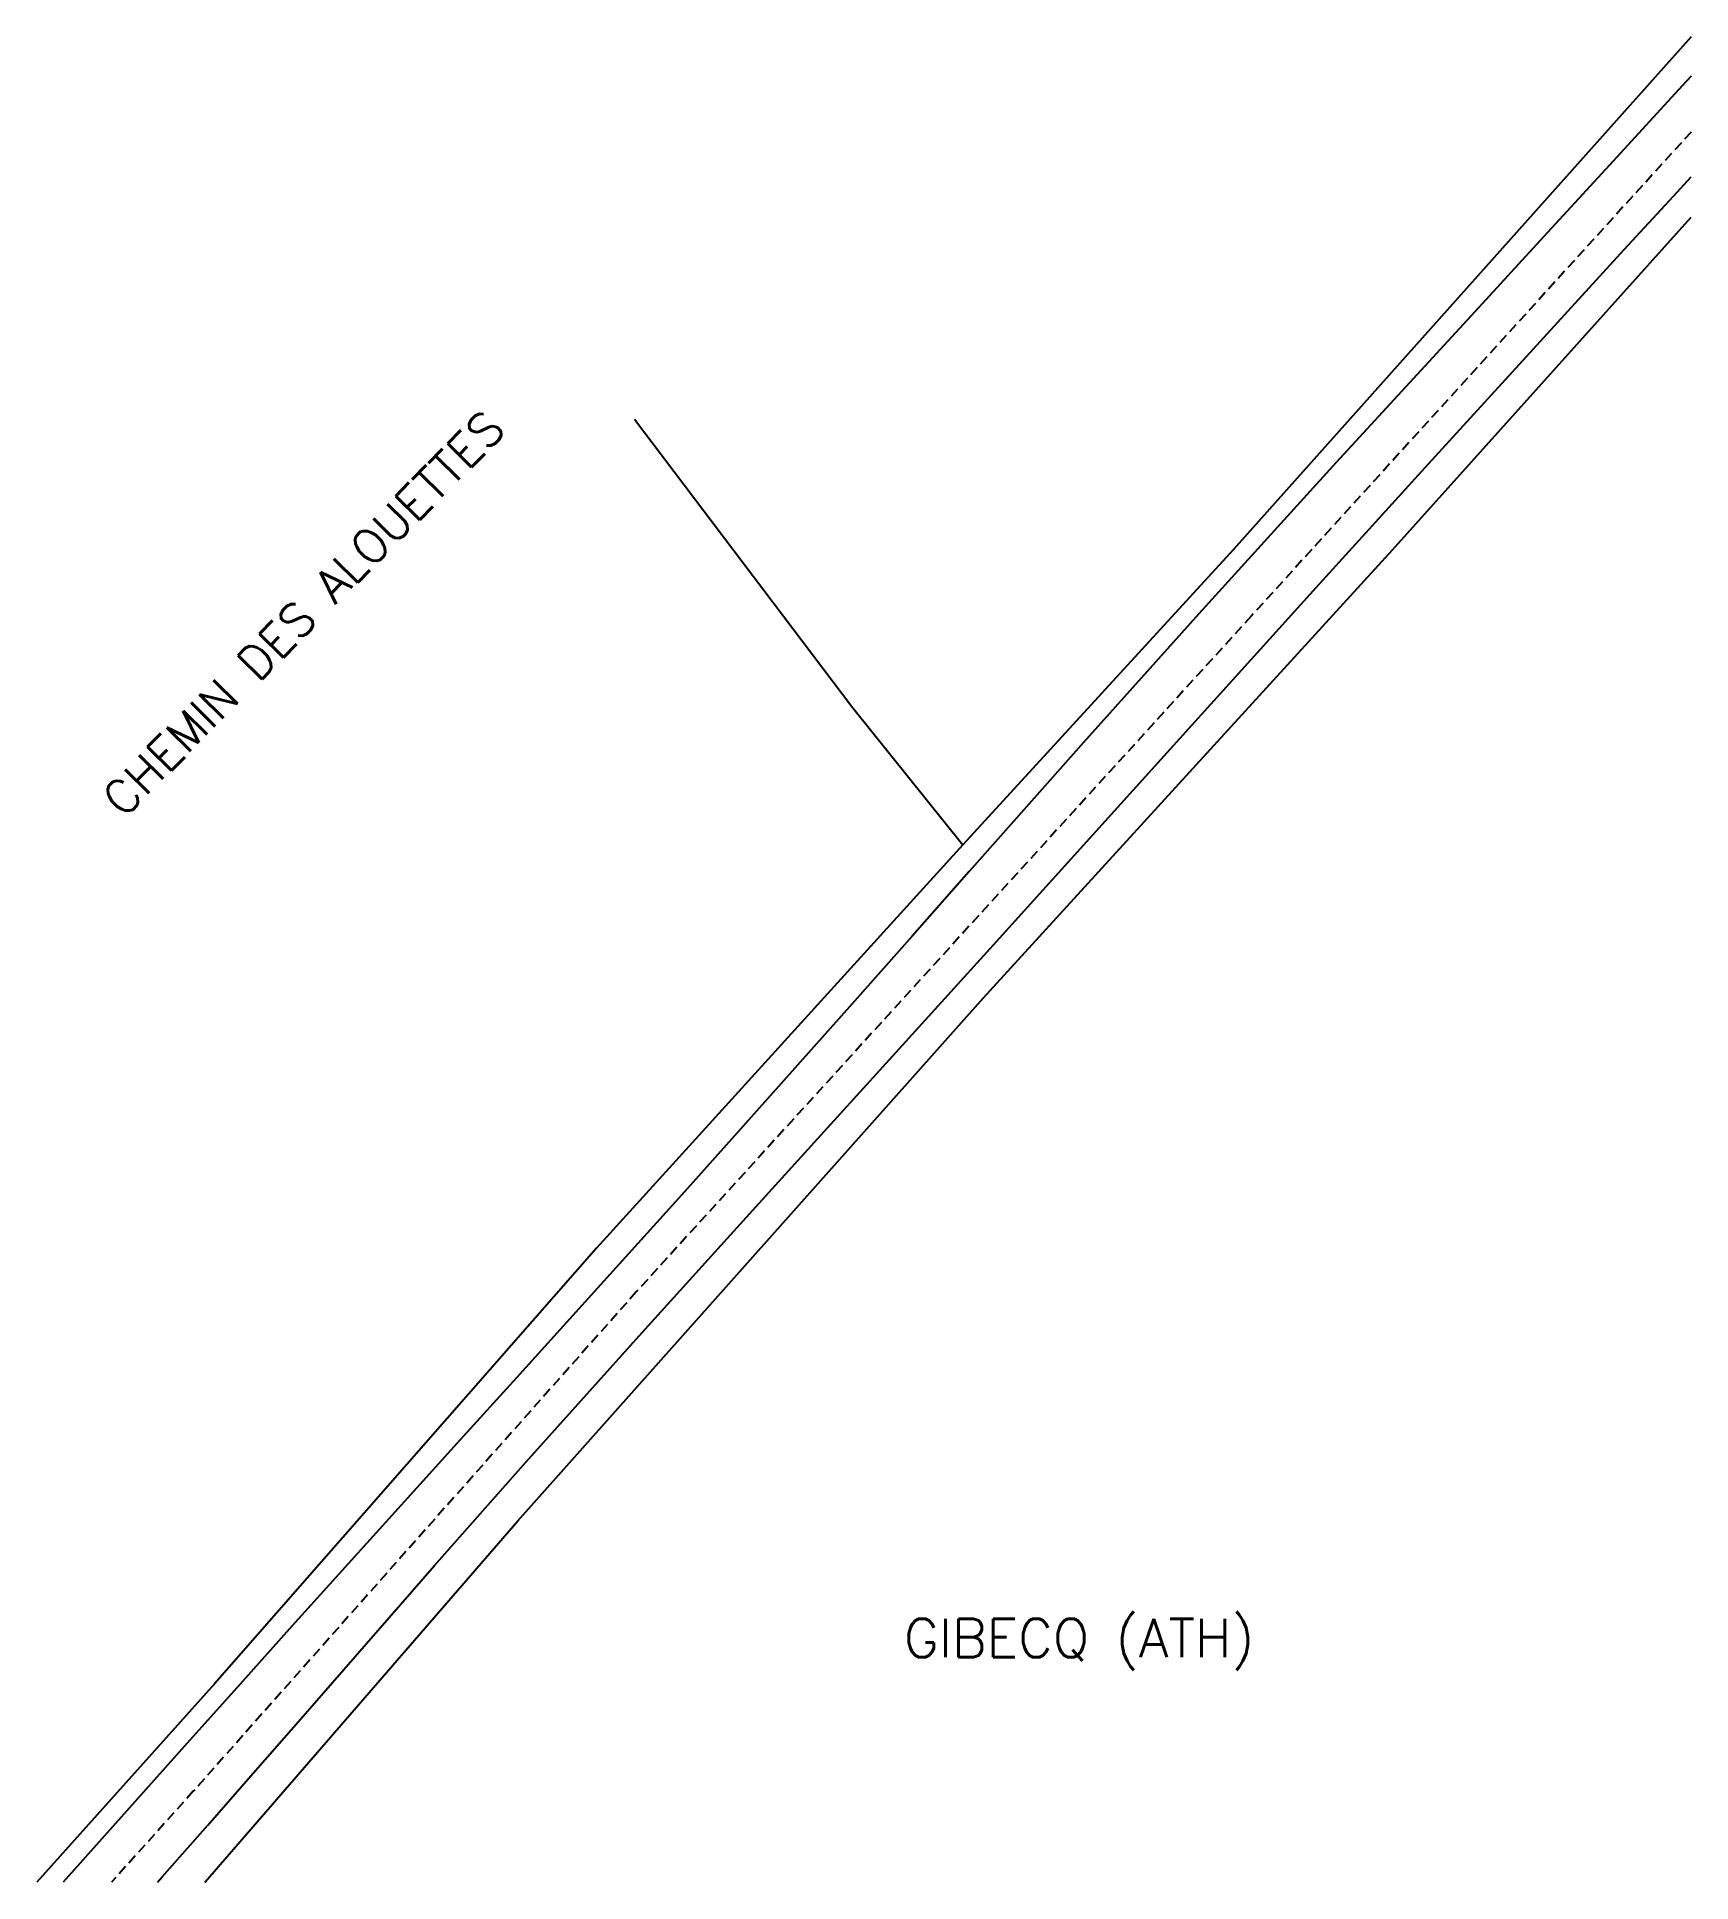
# Model space of a CAD drawing. Header units: millimetres. Extents: x 114000 to 115000, y 148000 to 148975.
# Drawn here: x 114914.2 to 115000, y 148000 to 148095.7 of the extents above.
import ezdxf
from ezdxf.enums import TextEntityAlignment as Align

# ---------------------------------------------------------------- set-up
doc = ezdxf.new("R2010")
doc.units = ezdxf.units.MM
doc.linetypes.add('DASHED', pattern=[0.75, 0.5, -0.25])
for name, color, linetype in [('W0001', 6, 'DASHED'), ('W0008', 7, 'CONTINUOUS'), ('W0330', 7, 'CONTINUOUS'), ('W0980', 7, 'CONTINUOUS'), ('W0989', 7, 'CONTINUOUS')]:
    doc.layers.add(name, color=color, linetype=linetype)
doc.styles.get("Standard").update_dxf_attribs({"font": 'romans.shx', "width": 0.85})

msp = doc.modelspace()

# ---------------------------------------------------------------- linework, layer by layer
at = {"layer": 'W0001'}
msp.add_lwpolyline([(115000, 148090.733), (114977.205, 148065.642), (114945.32, 148030.601), (114922.356, 148004.706), (114918.12, 148000)], dxfattribs=at)
at = {"layer": 'W0008'}
for points in [[(115000, 148093.637), (114999.54, 148093.13), (114995.961, 148089.217), (114992.374, 148085.312), (114988.783, 148081.411), (114985.193, 148077.509), (114981.609, 148073.601), (114978.035, 148069.684), (114974.476, 148065.753), (114971.488, 148062.426), (114968.511, 148059.089), (114965.543, 148055.744), (114962.58, 148052.394), (114959.619, 148049.044), (114956.655, 148045.695), (114953.685, 148042.352), (114950.707, 148039.016), (114947.813, 148035.791), (114944.913, 148032.572), (114942.009, 148029.357), (114939.102, 148026.144), (114936.194, 148022.931), (114933.288, 148019.718), (114930.385, 148016.502), (114927.486, 148013.281), (114924.761, 148010.243), (114922.04, 148007.202), (114919.322, 148004.158), (114916.605, 148001.113), (114915.612, 148000)], [(114920.493, 148000), (114920.736, 148000.273), (114923.101, 148002.952), (114925.457, 148005.639), (114927.808, 148008.33), (114930.156, 148011.024), (114932.505, 148013.717), (114934.858, 148016.406), (114937.218, 148019.089), (114939.589, 148021.763), (114945.623, 148028.498), (114951.69, 148035.204), (114957.769, 148041.898), (114963.841, 148048.598), (114969.475, 148054.834), (114975.107, 148061.071), (114980.743, 148067.304), (114986.39, 148073.528), (114988.923, 148076.309), (114991.459, 148079.088), (114993.998, 148081.863), (114996.539, 148084.638), (114999.08, 148087.411), (115000, 148088.416)]]:
    msp.add_lwpolyline(points, dxfattribs=at)
at = {"layer": 'W0330'}
for points in [[(115000, 148095.665), (114976.287, 148069.086), (114962.254, 148053.778), (114943.251, 148032.866), (114923.469, 148010.294), (114914.248, 148000)], [(114922.948, 148000), (114922.984, 148000.039), (114939.178, 148018.729), (114963.301, 148045.827), (114984.527, 148069.074), (115000, 148086.324)], [(114945.228, 148075.844), (114956.539, 148060.884), (114962.254, 148053.778)], [(114922.984, 148000.039), (114923.022, 148000)]]:
    msp.add_lwpolyline(points, dxfattribs=at)

# ---------------------------------------------------------------- texts
at = {"layer": 'W0980'}
msp.add_text('GIBECQ (ATH)', height=2, dxfattribs=at).set_placement((114968.283, 148012.511), align=Align.MIDDLE)
at = {"layer": 'W0989'}
msp.add_text('CHEMIN DES ALOUETTES', height=1.75, rotation=45.29625, dxfattribs=at).set_placement((114918.742, 148055.12))

doc.saveas('drawing.dxf')
